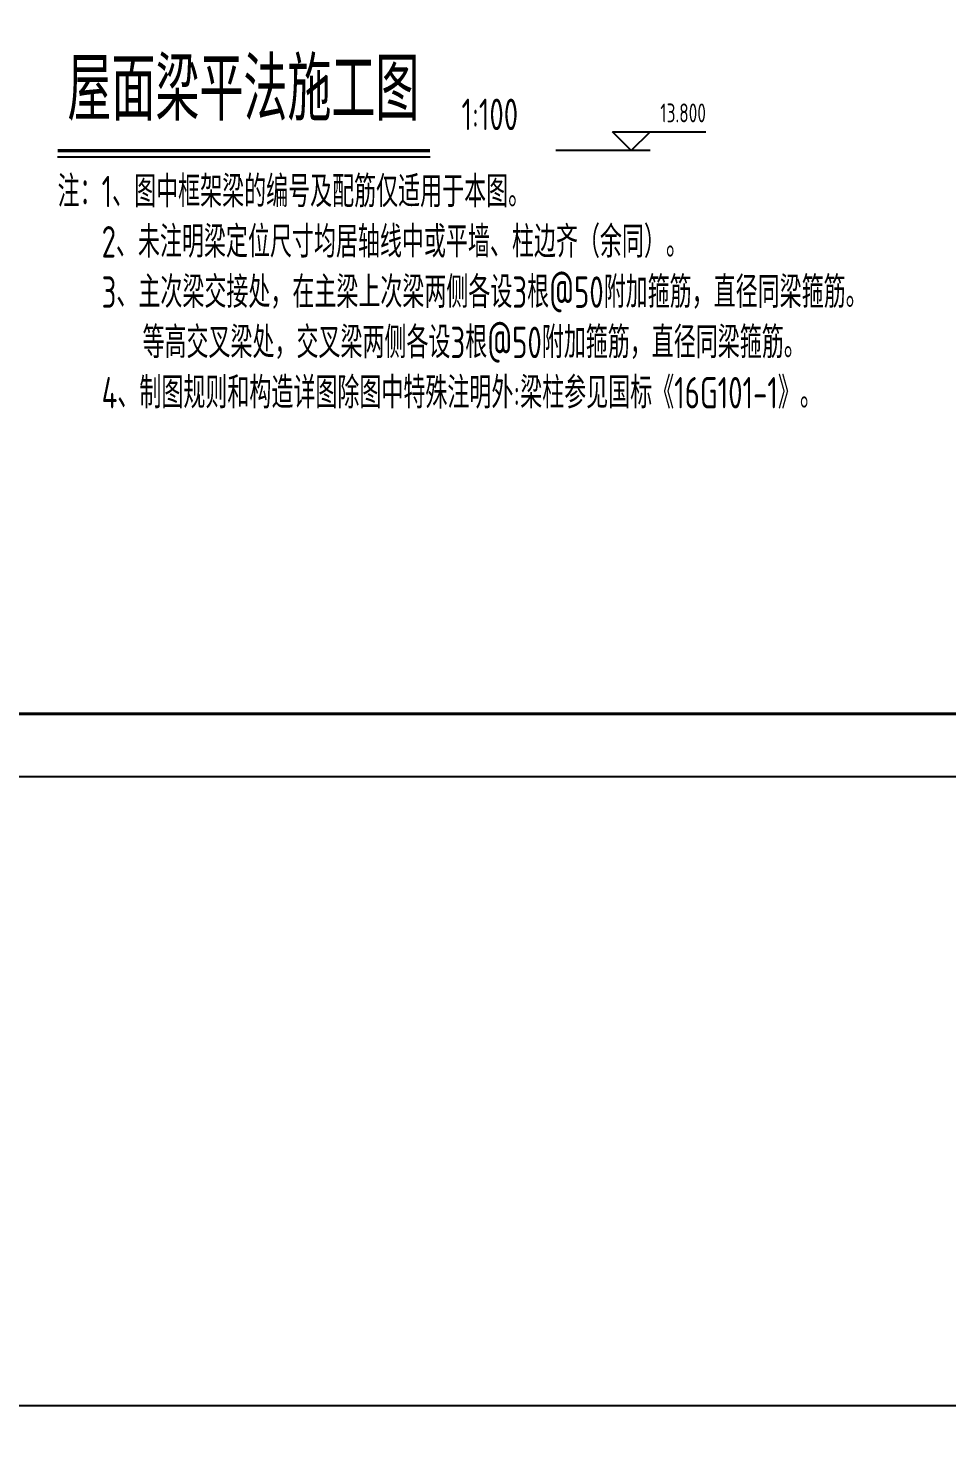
# Model space of a CAD drawing. Extents: x 9732137 to 18866768, y -962146 to 246094.
# Drawn here: x 9802467 to 9817082, y -527251 to -504800 of the extents above; entities that cross this region are included whole.
import ezdxf
from ezdxf.enums import TextEntityAlignment as Align

# ---------------------------------------------------------------- set-up
doc = ezdxf.new("R2010")
doc.units = 0
doc.header["$LTSCALE"] = 1000
for name, color, linetype in [('BORDER', 7, 'CONTINUOUS'), ('NUM', 7, 'CONTINUOUS'), ('TEXT', 7, 'CONTINUOUS')]:
    doc.layers.add(name, color=color, linetype=linetype)
doc.styles.add('TSSD_Label', font='Tssdeng.shx', dxfattribs={"width": 0.7, "bigfont": 'hztxt.shx'})
doc.styles.add('TSSD_Norm', font='Tssdeng.shx', dxfattribs={"width": 0.7, "bigfont": 'hztxt.shx'})
doc.styles.add('TSSD_Rein', font='Tssdeng.shx', dxfattribs={"width": 0.7, "bigfont": 'hztxt.shx'})

msp = doc.modelspace()

# ---------------------------------------------------------------- linework, layer by layer
at = {"layer": 'BORDER'}
for points in [[(9777056.8, -516706.3), (9777056.8, -474706.3), (9836456.8, -474706.3), (9836456.8, -516706.3)], [(9777056.8, -568706.3), (9777056.8, -526706.3), (9836456.8, -526706.3), (9836456.8, -568706.3)]]:
    msp.add_lwpolyline(points, close=True, dxfattribs=at)
at = {"layer": 'BORDER', "const_width": 50}
msp.add_lwpolyline([(9779556.8, -515706.3), (9779556.8, -475706.3), (9835456.8, -475706.3), (9835456.8, -515706.3)], close=True, dxfattribs=at)
at = {"layer": 'NUM'}
for p, q in [((9812061.7, -506747.5, 0), (9811761.7, -506447.5, 0)), ((9811761.7, -506447.5, 0), (9812361.7, -506447.5, 0)), ((9812061.7, -506747.5, 0), (9812361.7, -506447.5, 0)), ((9812361.7, -506447.5, 0), (9813250.1, -506447.5, 0)), ((9812361.7, -506747.5, 0), (9810861.7, -506747.5, 0))]:
    msp.add_line(p, q, dxfattribs=at)
at = {"layer": 'NUM', "const_width": 50, "elevation": 0}
msp.add_lwpolyline([(9802935.4, -506747.5), (9808861.7, -506747.5)], dxfattribs=at)
at = {"layer": 'NUM', "elevation": 0}
msp.add_lwpolyline([(9802935.4, -506847.5), (9808861.7, -506847.5)], dxfattribs=at)

# ---------------------------------------------------------------- texts
at = {"layer": 'NUM', "style": 'TSSD_Norm', "width": 0.7}
for s, height, p in [('屋面梁平法施工图', 1000, (9803091.3, -506571.1, 0)), ('1:100', 500, (9809361.7, -506571.1, 0))]:
    msp.add_text(s, height=height, dxfattribs=at).set_placement(p, align=Align.BOTTOM_LEFT)
at = {"layer": 'NUM', "style": 'TSSD_Label', "width": 0.7}
msp.add_text('13.800', height=300, dxfattribs=at).set_placement((9813250.1, -506387.5, 0), align=Align.BOTTOM_RIGHT)
at = {"layer": 'TEXT', "style": 'TSSD_Rein', "width": 0.7}
for s, p in [('注：1、图中框架梁的编号及配筋仅适用于本图。', (9802935.4, -507647.5, 0)), ('2、未注明梁定位尺寸均居轴线中或平墙、柱边齐（余同）。', (9803635.4, -508447.5, 0)), ('3、主次梁交接处，在主梁上次梁两侧各设3根@50附加箍筋，直径同梁箍筋。', (9803635.4, -509247.5, 0)), ('等高交叉梁处，交叉梁两侧各设3根@50附加箍筋，直径同梁箍筋。', (9804285.6, -510047.5, 0)), ('4、制图规则和构造详图除图中特殊注明外:梁柱参见国标《16G101-1》。', (9803635.4, -510847.5, 0))]:
    msp.add_text(s, height=500, dxfattribs=at).set_placement(p)

doc.saveas('drawing.dxf')
